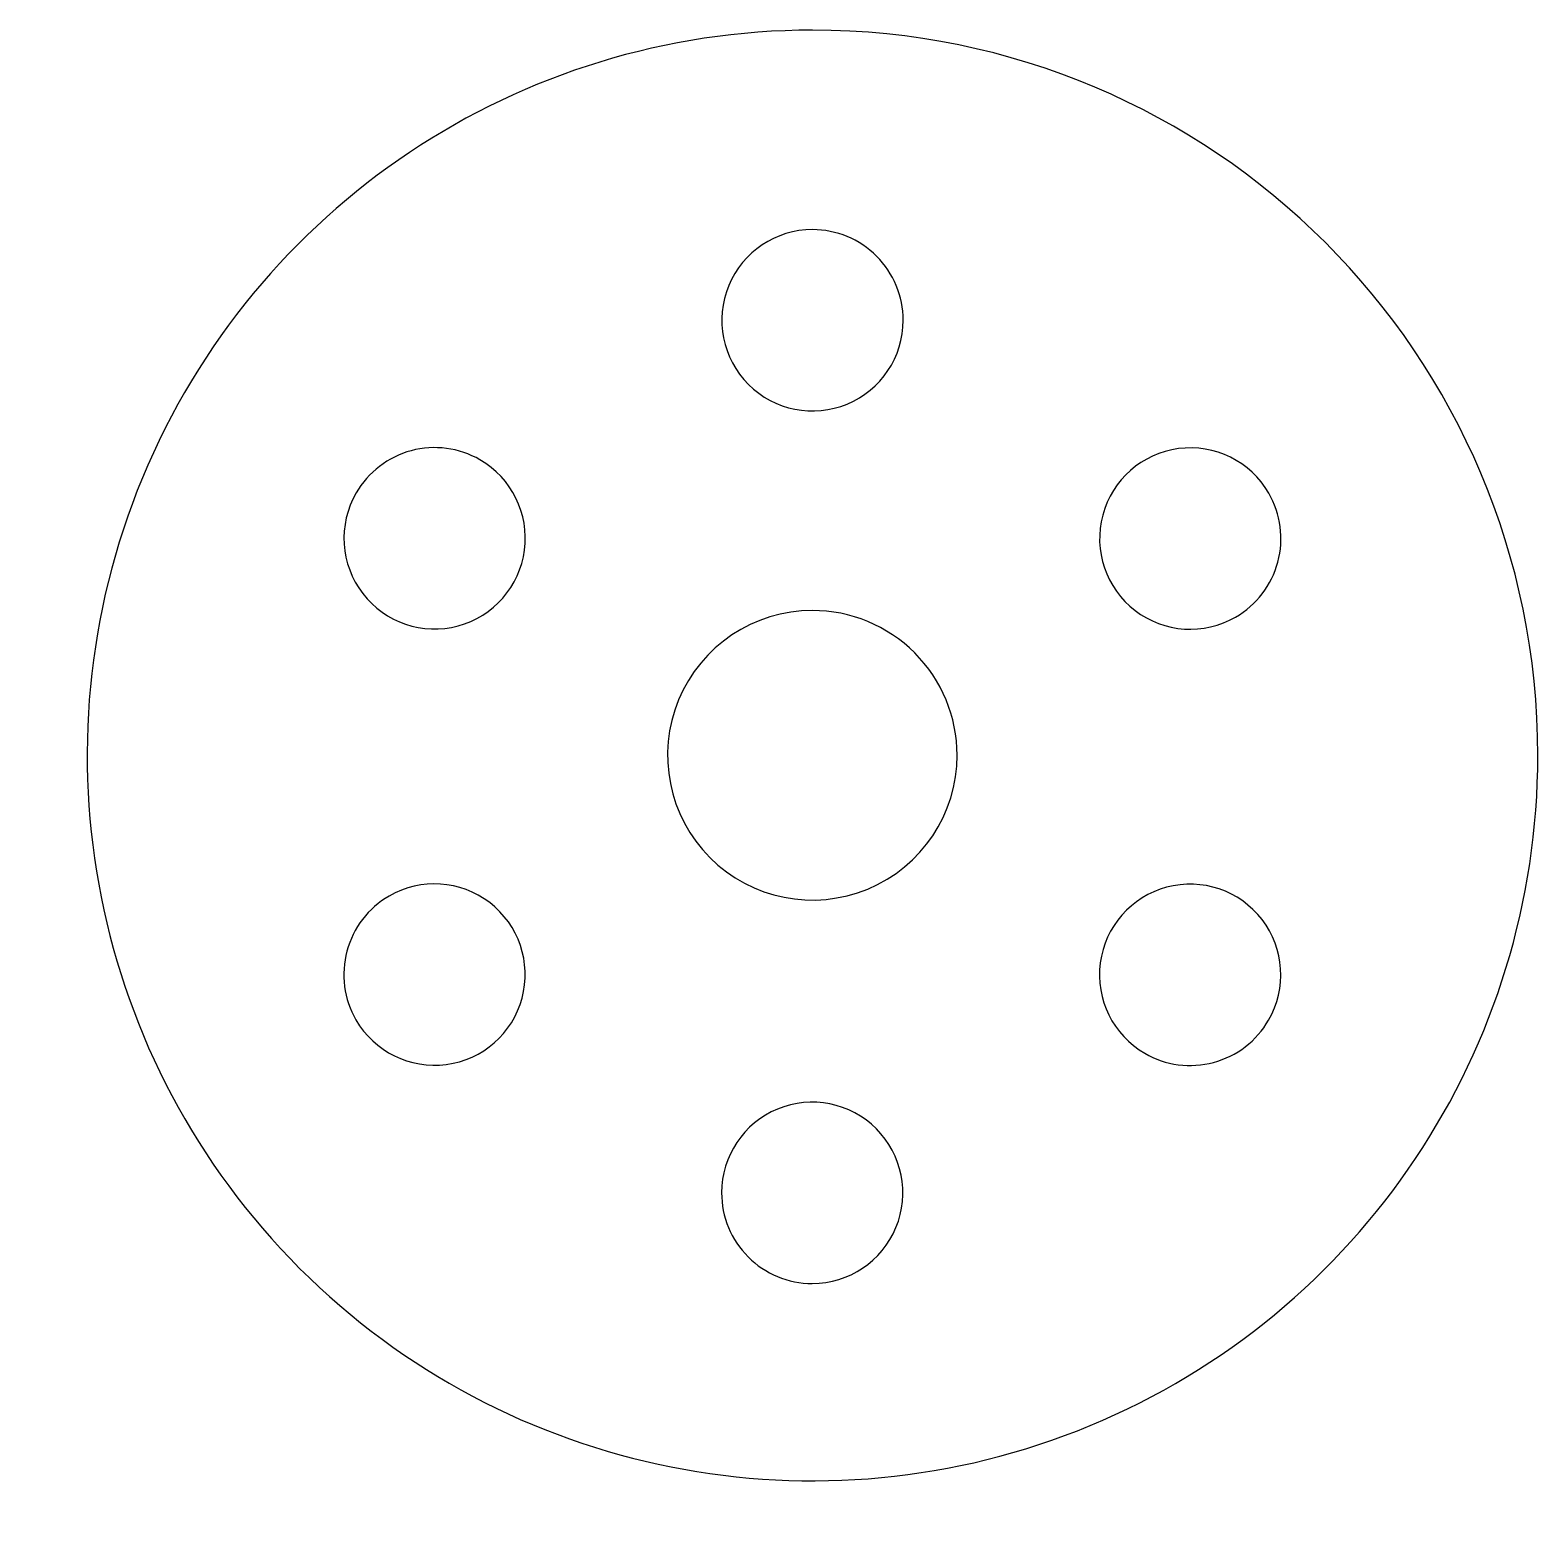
# Model space of a CAD drawing. Extents: x -11 to 288, y 2293 to 2592.
import ezdxf

# ---------------------------------------------------------------- set-up
doc = ezdxf.new("R2010")
doc.units = 0
doc.layers.add('Layer_1', color=7, linetype='CONTINUOUS')

msp = doc.modelspace()

# ---------------------------------------------------------------- linework, layer by layer
at = {"layer": 'Layer_1', "color": 7}
for points in [[(144.0375, 2591.962498)], [(144.0375, 2552.3625), (144.0375, 2552.3625), (144.0375, 2552.3625)], [(53.425816, 2500.080412)], [(234.621038, 2500.031505)], [(144.000009, 2476.740118)], [(53.397387, 2395.465912)], [(234.591192, 2395.418422)], [(143.979508, 2343.135768)]]:
    msp.add_lwpolyline(points, close=True, dxfattribs=at)
for points in [[(144.0375, 2591.962498), (85.794937, 2591.962498), (33.287313, 2556.878025), (10.998849, 2503.068914)], [(288.037497, 2447.9625), (288.037497, 2527.491503), (223.566502, 2591.962498), (144.0375, 2591.962498)], [(144.0375, 2552.3625), (136.757179, 2552.3625), (130.193726, 2547.976941), (127.407668, 2541.250802)], [(144.0375, 2552.3625), (136.757179, 2552.3625), (130.193726, 2547.976941), (127.407668, 2541.250802)], [(144.0375, 2552.3625), (136.757179, 2552.3625), (130.193726, 2547.976941), (127.407668, 2541.250802)], [(156.765421, 2547.090422), (153.389767, 2550.466077), (148.811396, 2552.3625), (144.0375, 2552.3625)], [(156.765421, 2547.090422), (153.389767, 2550.466077), (148.811396, 2552.3625), (144.0375, 2552.3625)], [(156.765421, 2547.090422), (153.389767, 2550.466077), (148.811396, 2552.3625), (144.0375, 2552.3625)], [(162.037499, 2534.3625), (162.037499, 2539.136397), (160.141076, 2543.714768), (156.765421, 2547.090422)], [(162.037499, 2534.3625), (162.037499, 2539.136397), (160.141076, 2543.714768), (156.765421, 2547.090422)], [(162.037499, 2534.3625), (162.037499, 2539.136397), (160.141076, 2543.714768), (156.765421, 2547.090422)], [(127.407668, 2541.250802), (124.62161, 2534.524663), (126.161614, 2526.782542), (131.309578, 2521.634579)], [(127.407668, 2541.250802), (124.62161, 2534.524663), (126.161614, 2526.782542), (131.309578, 2521.634579)], [(127.407668, 2541.250802), (124.62161, 2534.524663), (126.161614, 2526.782542), (131.309578, 2521.634579)], [(150.925801, 2517.732669), (157.65194, 2520.518727), (162.037499, 2527.08218), (162.037499, 2534.3625)], [(150.925801, 2517.732669), (157.65194, 2520.518727), (162.037499, 2527.08218), (162.037499, 2534.3625)], [(150.925801, 2517.732669), (157.65194, 2520.518727), (162.037499, 2527.08218), (162.037499, 2534.3625)], [(131.309578, 2521.634579), (136.457542, 2516.486615), (144.199662, 2514.946611), (150.925801, 2517.732669)], [(131.309578, 2521.634579), (136.457542, 2516.486615), (144.199662, 2514.946611), (150.925801, 2517.732669)], [(131.309578, 2521.634579), (136.457542, 2516.486615), (144.199662, 2514.946611), (150.925801, 2517.732669)], [(64.355528, 2508.467072), (59.744299, 2507.231498), (55.812764, 2504.214726), (53.425816, 2500.080412)], [(78.014265, 2506.668862), (73.879951, 2509.055811), (68.966756, 2509.702646), (64.355528, 2508.467072)], [(216.683114, 2508.877506), (209.465081, 2507.927232), (203.530213, 2502.72249), (201.645929, 2495.690243)], [(234.621038, 2500.031505), (230.980878, 2506.336445), (223.901148, 2509.82778), (216.683114, 2508.877506)], [(86.860266, 2488.730938), (87.810539, 2495.948972), (84.319205, 2503.028702), (78.014265, 2506.668862)], [(10.998849, 2503.068914), (-11.289614, 2449.259803), (1.030414, 2387.322837), (42.214125, 2346.139126)], [(53.425816, 2500.080412), (49.785655, 2493.775473), (50.301933, 2485.898579), (54.733908, 2480.122714)], [(236.419248, 2486.372768), (237.654822, 2490.983997), (237.007987, 2495.897191), (234.621038, 2500.031505)], [(201.645929, 2495.690243), (199.761646, 2488.657996), (202.299024, 2481.183124), (208.07489, 2476.751148)], [(73.673003, 2473.693753), (80.70525, 2475.578036), (85.909992, 2481.512905), (86.860266, 2488.730938)], [(228.032588, 2475.443056), (232.166902, 2477.830004), (235.183674, 2481.761539), (236.419248, 2486.372768)], [(54.733908, 2480.122714), (59.165884, 2474.346848), (66.640756, 2471.809469), (73.673003, 2473.693753)], [(144.000009, 2476.740118), (132.375712, 2476.740118), (121.896019, 2469.737811), (117.447594, 2458.998362)], [(164.322347, 2468.32233), (158.932528, 2473.712149), (151.622364, 2476.740118), (144.000009, 2476.740118)], [(208.07489, 2476.751148), (213.850755, 2472.319173), (221.727649, 2471.802896), (228.032588, 2475.443056)], [(172.740135, 2447.999991), (172.740135, 2455.622347), (169.712166, 2462.932511), (164.322347, 2468.32233)], [(117.447594, 2458.998362), (112.999168, 2448.258913), (115.458051, 2435.897272), (123.67767, 2427.677653)], [(154.998379, 2421.447577), (165.737828, 2425.896002), (172.740135, 2436.375695), (172.740135, 2447.999991)], [(199.143913, 2314.92385), (252.953024, 2337.212314), (288.037497, 2389.719938), (288.037497, 2447.9625)], [(123.67767, 2427.677653), (131.897289, 2419.458034), (144.25893, 2416.999151), (154.998379, 2421.447577)], [(79.943535, 2418.746269), (74.16767, 2423.178244), (66.290776, 2423.694522), (59.985837, 2420.054362)], [(214.344005, 2421.805082), (207.311758, 2419.920798), (202.107016, 2413.98593), (201.156742, 2406.767896)], [(233.2831, 2415.376121), (228.851124, 2421.151986), (221.376252, 2423.689365), (214.344005, 2421.805082)], [(59.985837, 2420.054362), (55.851523, 2417.667413), (52.834751, 2413.735878), (51.599177, 2409.12465)], [(86.372496, 2399.807174), (88.25678, 2406.839422), (85.719401, 2414.314294), (79.943535, 2418.746269)], [(234.591192, 2395.418422), (238.231352, 2401.723362), (237.715075, 2409.600256), (233.2831, 2415.376121)], [(51.599177, 2409.12465), (50.363603, 2404.513421), (51.010439, 2399.600226), (53.397387, 2395.465912)], [(201.156742, 2406.767896), (200.206468, 2399.549863), (203.697803, 2392.470133), (210.002743, 2388.829973)], [(71.335311, 2386.619911), (78.553344, 2387.570185), (84.488213, 2392.774927), (86.372496, 2399.807174)], [(53.397387, 2395.465912), (57.037547, 2389.160973), (64.117277, 2385.669638), (71.335311, 2386.619911)], [(223.66148, 2387.031763), (228.272709, 2388.267337), (232.204244, 2391.284108), (234.591192, 2395.418422)], [(210.002743, 2388.829973), (214.137057, 2386.443024), (219.050251, 2385.796189), (223.66148, 2387.031763)], [(156.70743, 2373.863689), (151.559466, 2379.011653), (143.817346, 2380.551657), (137.091207, 2377.765599)], [(137.091207, 2377.765599), (130.365068, 2374.979541), (125.979509, 2368.416088), (125.979509, 2361.135767)], [(160.60934, 2354.247466), (163.395398, 2360.973604), (161.855394, 2368.715725), (156.70743, 2373.863689)], [(125.979509, 2361.135767), (125.979509, 2356.361871), (127.875932, 2351.7835), (131.251586, 2348.407845)], [(143.979508, 2343.135768), (151.259829, 2343.135768), (157.823282, 2347.521327), (160.60934, 2354.247466)], [(131.251586, 2348.407845), (134.627241, 2345.032191), (139.205612, 2343.135768), (143.979508, 2343.135768)], [(42.214125, 2346.139126), (83.397836, 2304.955415), (145.334802, 2292.635387), (199.143913, 2314.92385)]]:
    msp.add_open_spline(points, degree=3, dxfattribs=at)

doc.saveas('drawing.dxf')
